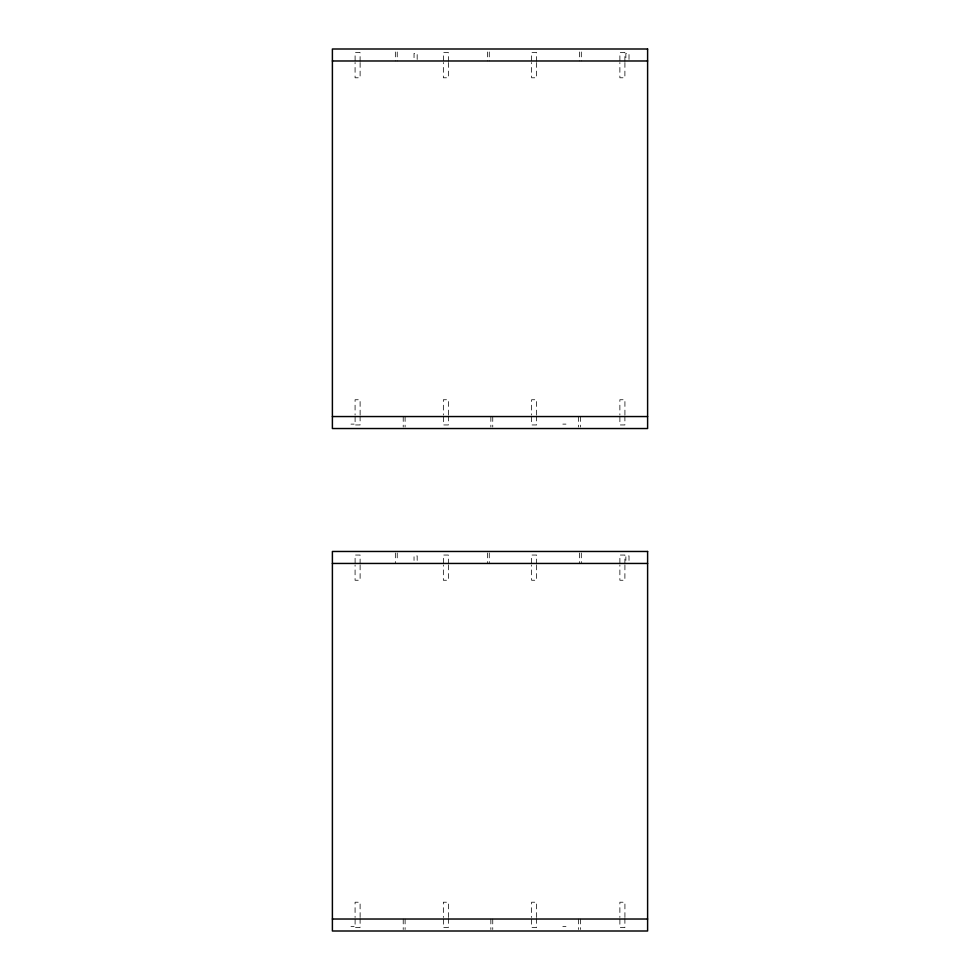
<?xml version="1.0" encoding="UTF-8"?>
<svg xmlns="http://www.w3.org/2000/svg" width="980" height="980" viewBox="0 0 980 980"><rect width="100%" height="100%" fill="white"/><g stroke="black" fill="none" stroke-linecap="round" stroke-linejoin="round"><path stroke-width="0.73" stroke-dasharray="4.9 3.68" d="M350.987 424.12L354.135 424.12M562.826 424.12L565.962 424.12M350.987 926.59L354.135 926.59M562.826 926.59L565.962 926.59M629.013 59.462L629.013 53.41L625.865 53.41L625.865 59.462M629.013 560.425L629.013 555.88L625.865 555.88L625.865 560.425M624.885 61.471L624.885 52.577L619.875 52.577L619.899 61.471M624.922 62.512L624.885 77.788L619.875 77.788L619.875 62.512M624.922 415.03L624.922 399.742L619.875 399.742L619.875 415.03M624.885 416.059L624.922 424.952L619.875 424.952L619.899 416.059M624.885 563.941L624.922 555.048L619.875 555.048L619.899 563.941M624.922 564.97L624.885 580.258L619.875 580.258L619.875 564.97M624.922 917.488L624.922 902.213L619.875 902.213L619.875 917.488M624.885 918.53L624.922 927.423L619.875 927.423L619.899 918.53M581.312 51.989L581.312 60.981M581.312 552.965L581.312 563.451M580.38 416.549L580.38 427.035M580.38 919.02L580.38 929.505M579.437 51.989L579.437 60.981M579.437 552.965L579.437 563.451M578.482 416.549L578.482 427.035M578.482 919.02L578.482 929.505M536.624 61.471L536.624 52.577L531.613 52.577L531.638 61.471M536.648 62.512L536.624 77.788L531.613 77.788L531.613 62.512M536.648 415.03L536.624 399.742L531.613 399.742L531.613 415.03M536.624 416.059L536.648 424.952L531.613 424.952L531.638 416.059M536.624 563.941L536.648 555.048L531.613 555.048L531.638 563.941M536.648 564.97L536.624 580.258L531.613 580.258L531.613 564.97M536.648 917.488L536.624 902.213L531.613 902.213L531.613 917.488M536.624 918.53L536.648 927.423L531.613 927.423L531.638 918.53M492.744 416.549L492.744 427.035M492.744 919.02L492.744 929.505M490.858 416.549L490.858 427.035M490.858 919.02L490.858 929.505M489.277 51.989L489.277 60.981M489.277 552.965L489.277 563.451M487.391 51.989L487.391 60.981M487.391 552.965L487.391 563.451M448.362 61.471L448.362 52.577L443.352 52.577L443.377 61.471M448.387 62.512L448.362 77.788L443.352 77.788L443.352 62.512M448.387 415.03L448.362 399.742L443.352 399.742L443.352 415.03M448.362 416.059L448.387 424.952L443.352 424.952L443.377 416.059M448.362 563.941L448.387 555.048L443.352 555.048L443.377 563.941M448.387 564.97L448.362 580.258L443.352 580.258L443.352 564.97M448.387 917.488L448.362 902.213L443.352 902.213L443.352 917.488M448.362 918.53L448.387 927.423L443.352 927.423L443.377 918.53M417.174 59.462L417.174 53.41L414.038 53.41L414.038 59.462M417.174 560.425L417.174 555.88L414.038 555.88L414.038 560.425M405.108 416.549L405.108 427.035M405.108 919.02L405.108 929.505M403.221 416.549L403.221 427.035M403.221 919.02L403.221 929.505M397.231 51.989L397.231 60.981M397.231 552.965L397.231 560.45M395.344 51.989L395.344 60.981M395.344 552.965L395.344 563.451M360.101 61.471L360.101 52.577L355.079 52.577L355.115 61.471M360.126 62.512L360.101 77.788L355.079 77.788L355.079 62.512M360.126 415.03L360.101 399.742L355.079 399.742L355.079 415.03M360.101 416.059L360.126 424.952L355.079 424.952L355.115 416.059M360.101 563.941L360.126 555.048L355.079 555.048L355.115 563.941M360.126 564.97L360.101 580.258L355.079 580.258L355.079 564.97M360.126 917.488L360.101 902.213L355.079 902.213L355.079 917.488M360.101 918.53L360.126 927.423L355.079 927.423L355.115 918.53"/><path stroke-width="1.47" d="M332.392 60.981L647.609 60.981M332.392 416.549L647.609 416.549M332.392 563.451L647.609 563.451M332.392 919.02L647.609 919.02M647.609 49L332.392 49L332.392 428.53L647.609 428.53L647.609 49M647.609 551.471L332.392 551.471L332.392 931L647.609 931L647.609 551.471"/></g></svg>
